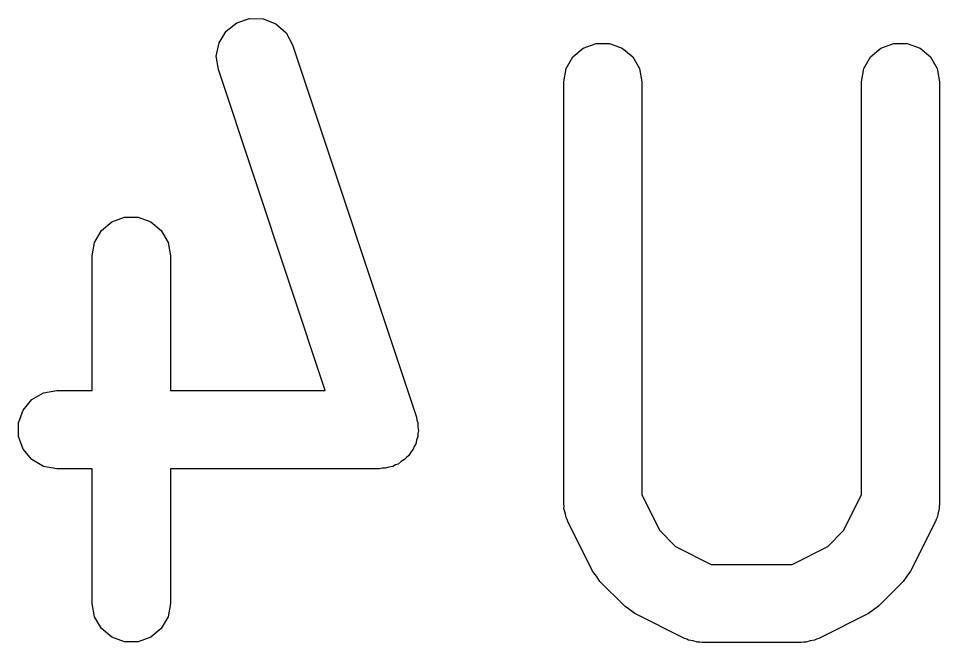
# Model space of a CAD drawing. Extents: x 7.9 to 72.3, y -91 to -26.2.
# Drawn here: x 11.069 to 12.837, y -51.941 to -50.745 of the extents above; entities that cross this region are included whole.
import ezdxf

# ---------------------------------------------------------------- set-up
doc = ezdxf.new("R2010")
doc.units = 0
doc.header["$MEASUREMENT"] = 0
doc.layers.add('BLACK', color=7, linetype='CONTINUOUS')

msp = doc.modelspace()

# ---------------------------------------------------------------- linework, layer by layer
at = {"layer": 'Black'}
for p, q in [((11.4677, -50.769), (11.4881, -50.7528)), ((11.4881, -50.7528), (11.5128, -50.7446)), ((11.5128, -50.7446), (11.5388, -50.7453)), ((11.5388, -50.7453), (11.5631, -50.7549)), ((11.5631, -50.7549), (11.5826, -50.7721)), ((11.4541, -50.7912), (11.4677, -50.769)), ((11.5826, -50.7721), (11.595, -50.795)), ((11.4488, -50.8167), (11.4541, -50.7912)), ((11.595, -50.795), (11.8331, -51.5093)), ((12.133, -50.8182), (12.153, -50.8014)), ((12.153, -50.8014), (12.1775, -50.7925)), ((12.1775, -50.7925), (12.2035, -50.7925)), ((12.2035, -50.7925), (12.228, -50.8014)), ((12.228, -50.8014), (12.2479, -50.8182)), ((12.7045, -50.8182), (12.7244, -50.8014)), ((12.7244, -50.8014), (12.7489, -50.7925)), ((12.7489, -50.7925), (12.7749, -50.7925)), ((12.7749, -50.7925), (12.7994, -50.8014)), ((12.7994, -50.8014), (12.8194, -50.8182)), ((11.4527, -50.8425), (11.4488, -50.8167)), ((12.12, -50.8407), (12.133, -50.8182)), ((12.2479, -50.8182), (12.261, -50.8407)), ((12.6914, -50.8407), (12.7045, -50.8182)), ((12.8194, -50.8182), (12.8324, -50.8407)), ((11.6578, -51.458), (11.4527, -50.8425)), ((12.1155, -50.8664), (12.12, -50.8407)), ((12.261, -50.8407), (12.2655, -50.8664)), ((12.6869, -50.8664), (12.6914, -50.8407)), ((12.8324, -50.8407), (12.8369, -50.8664)), ((12.1155, -51.6759), (12.1155, -50.8664)), ((12.2655, -50.8664), (12.2655, -51.6582)), ((12.6869, -51.6582), (12.6869, -50.8664)), ((12.8369, -50.8664), (12.8369, -51.6759)), ((11.2482, -51.1348), (11.2727, -51.1259)), ((11.2727, -51.1259), (11.2987, -51.1259)), ((11.2987, -51.1259), (11.3232, -51.1348)), ((11.2283, -51.1515), (11.2482, -51.1348)), ((11.3232, -51.1348), (11.3432, -51.1515)), ((11.2152, -51.1741), (11.2283, -51.1515)), ((11.3432, -51.1515), (11.3562, -51.1741)), ((11.2107, -51.1997), (11.2152, -51.1741)), ((11.3562, -51.1741), (11.3607, -51.1997)), ((11.2107, -51.458), (11.2107, -51.1997)), ((11.3607, -51.1997), (11.3607, -51.458)), ((11.0946, -51.4756), (11.1172, -51.4626)), ((11.1172, -51.4626), (11.1429, -51.458)), ((11.1429, -51.458), (11.2107, -51.458)), ((11.3607, -51.458), (11.6578, -51.458)), ((11.0779, -51.4955), (11.0946, -51.4756)), ((11.069, -51.52), (11.0779, -51.4955)), ((11.8331, -51.5093), (11.8339, -51.5148)), ((11.8339, -51.5148), (11.8358, -51.52)), ((11.069, -51.5461), (11.069, -51.52)), ((11.8358, -51.52), (11.8358, -51.5276)), ((11.8358, -51.5276), (11.8369, -51.5351)), ((11.0779, -51.5705), (11.069, -51.5461)), ((11.8358, -51.5461), (11.8332, -51.5532)), ((11.8369, -51.5351), (11.8358, -51.5405)), ((11.8358, -51.5405), (11.8358, -51.5461)), ((11.8288, -51.5653), (11.8269, -51.5705)), ((11.8317, -51.5606), (11.8288, -51.5653)), ((11.8332, -51.5532), (11.8317, -51.5606)), ((11.0946, -51.5905), (11.0779, -51.5705)), ((11.8137, -51.5863), (11.8101, -51.5905)), ((11.818, -51.5828), (11.8137, -51.5863)), ((11.822, -51.5764), (11.818, -51.5828)), ((11.8269, -51.5705), (11.822, -51.5764)), ((11.1172, -51.6035), (11.0946, -51.5905)), ((11.1429, -51.608), (11.1172, -51.6035)), ((11.7801, -51.6048), (11.7729, -51.6072)), ((11.7876, -51.6035), (11.7801, -51.6048)), ((11.7924, -51.6008), (11.7876, -51.6035)), ((11.7976, -51.599), (11.7924, -51.6008)), ((11.8036, -51.5943), (11.7976, -51.599)), ((11.8101, -51.5905), (11.8036, -51.5943)), ((11.2107, -51.608), (11.1429, -51.608)), ((11.2107, -51.8664), (11.2107, -51.608)), ((11.7619, -51.608), (11.3607, -51.608)), ((11.3607, -51.608), (11.3607, -51.8664)), ((11.7674, -51.6071), (11.7619, -51.608)), ((11.7729, -51.6072), (11.7674, -51.6071)), ((12.2655, -51.6582), (12.2997, -51.7267)), ((12.6526, -51.7267), (12.6869, -51.6582)), ((12.1162, -51.6802), (12.1155, -51.6759)), ((12.116, -51.6845), (12.1162, -51.6802)), ((12.1185, -51.6929), (12.116, -51.6845)), ((12.12, -51.7016), (12.1185, -51.6929)), ((12.8339, -51.6929), (12.8324, -51.7016)), ((12.8364, -51.6845), (12.8339, -51.6929)), ((12.8369, -51.6759), (12.8362, -51.6802)), ((12.8362, -51.6802), (12.8364, -51.6845)), ((12.1222, -51.7053), (12.12, -51.7016)), ((12.1234, -51.7094), (12.1222, -51.7053)), ((12.171, -51.8047), (12.1234, -51.7094)), ((12.829, -51.7094), (12.7814, -51.8047)), ((12.8302, -51.7053), (12.829, -51.7094)), ((12.8324, -51.7016), (12.8302, -51.7053)), ((12.2997, -51.7267), (12.3301, -51.7571)), ((12.6222, -51.7571), (12.6526, -51.7267)), ((12.3301, -51.7571), (12.3987, -51.7914)), ((12.5537, -51.7914), (12.6222, -51.7571)), ((12.3987, -51.7914), (12.5537, -51.7914)), ((12.1782, -51.8143), (12.171, -51.8047)), ((12.1851, -51.8242), (12.1782, -51.8143)), ((12.7742, -51.8143), (12.7673, -51.8242)), ((12.7814, -51.8047), (12.7742, -51.8143)), ((12.2327, -51.8718), (12.1851, -51.8242)), ((12.7673, -51.8242), (12.7197, -51.8718)), ((11.2152, -51.892), (11.2107, -51.8664)), ((11.3607, -51.8664), (11.3562, -51.892)), ((12.2425, -51.8787), (12.2327, -51.8718)), ((12.2522, -51.8858), (12.2425, -51.8787)), ((12.3474, -51.9335), (12.2522, -51.8858)), ((12.7002, -51.8858), (12.605, -51.9335)), ((12.7099, -51.8787), (12.7002, -51.8858)), ((12.7197, -51.8718), (12.7099, -51.8787)), ((11.2283, -51.9146), (11.2152, -51.892)), ((11.3562, -51.892), (11.3432, -51.9146)), ((11.2482, -51.9313), (11.2283, -51.9146)), ((11.3432, -51.9146), (11.3232, -51.9313)), ((11.2727, -51.9402), (11.2482, -51.9313)), ((11.2987, -51.9402), (11.2727, -51.9402)), ((11.3232, -51.9313), (11.2987, -51.9402)), ((12.3516, -51.9347), (12.3474, -51.9335)), ((12.3553, -51.9369), (12.3516, -51.9347)), ((12.364, -51.9384), (12.3553, -51.9369)), ((12.3724, -51.9409), (12.364, -51.9384)), ((12.3767, -51.9406), (12.3724, -51.9409)), ((12.381, -51.9414), (12.3767, -51.9406)), ((12.5757, -51.9406), (12.5714, -51.9414)), ((12.58, -51.9409), (12.5757, -51.9406)), ((12.5884, -51.9384), (12.58, -51.9409)), ((12.5971, -51.9369), (12.5884, -51.9384)), ((12.6008, -51.9347), (12.5971, -51.9369)), ((12.605, -51.9335), (12.6008, -51.9347)), ((12.5714, -51.9414), (12.381, -51.9414))]:
    msp.add_line(p, q, dxfattribs=at)

doc.saveas('drawing.dxf')
